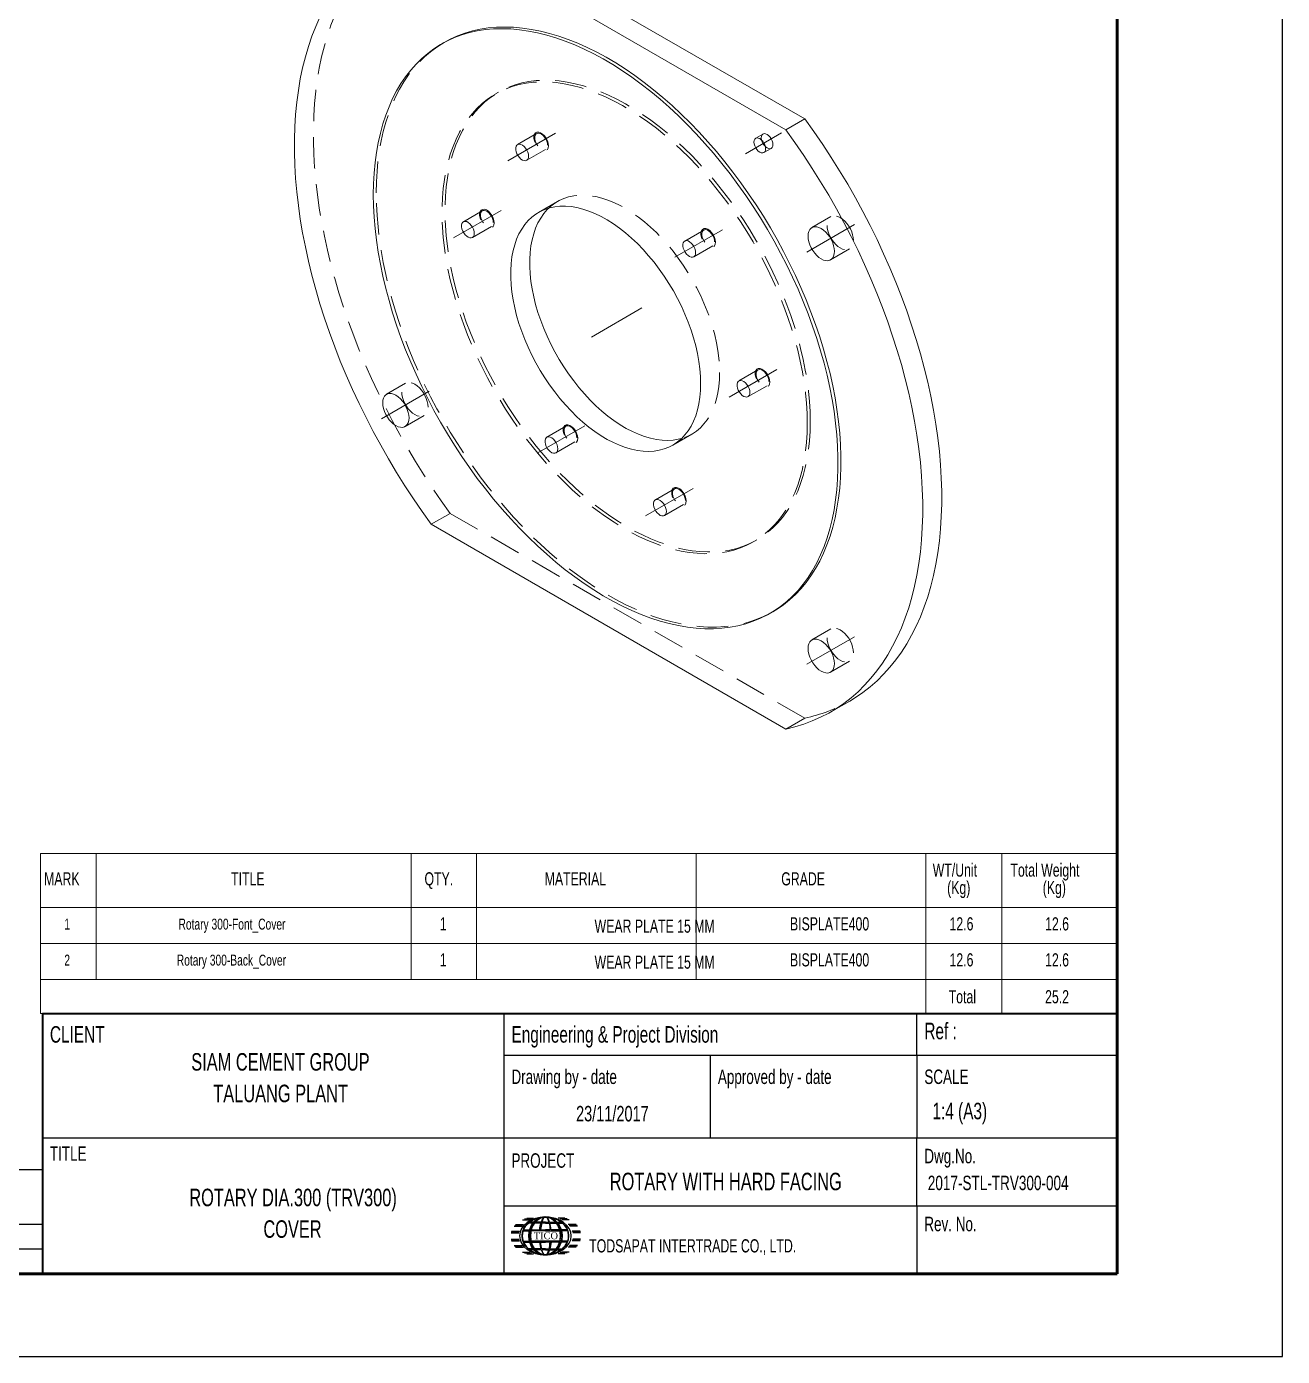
# Model space of a CAD drawing. Header units: millimetres. Extents: x -658 to 2778, y -783 to 455.
# Drawn here: x 415 to 1022, y -783 to -140 of the extents above; entities that cross this region are included whole.
import ezdxf

# ---------------------------------------------------------------- set-up
doc = ezdxf.new("R2010")
doc.units = ezdxf.units.MM
doc.header["$LTSCALE"] = 12
doc.header["$MEASUREMENT"] = 0
for name, pattern in [('SLD-Center', [19.05, 15.24, -1.27, 1.27, -1.27]), ('SLD-Dashed', [1.905, 1.27, -0.635]), ('SLD-Solid', [0])]:
    doc.linetypes.add(name, pattern=pattern)
doc.layers.get('0').update_dxf_attribs({"color": 6})
for name, color, linetype in [('Frame-title', 6, 'Continuous'), ('Layer1', 5, 'Continuous'), ('Layer2', 1, 'Continuous'), ('SLD-0', 8, 'SLD-Solid'), ('text', 4, 'Continuous'), ('text-title', 7, 'Continuous')]:
    doc.layers.add(name, color=color, linetype=linetype)
doc.styles.add('SLDTEXTSTYLE1', font='TXT', dxfattribs={"width": 0.695402})
doc.styles.add('SLDTEXTSTYLE2', font='TXT', dxfattribs={"width": 0.7})
doc.styles.get("Standard").update_dxf_attribs({"font": 'romans.shx'})

# ---------------------------------------------------------------- blocks, each defined once
blk = doc.blocks.new('A$C423238B9')
at = {"layer": 'Layer1'}
for p, q in [((12.8, 34.5), (19.6, 34.5)), ((13.4, 35.1), (20.1, 35.1)), ((14, 35.9), (20.8, 35.9)), ((20, 40.1), (26.3, 40.1)), ((21.7, 40.8), (27.8, 40.8)), ((23.8, 41.5), (29.5, 41.5)), ((56.4, 41.5), (50.7, 41.5)), ((58.5, 40.8), (52.4, 40.8)), ((60.2, 40.1), (53.9, 40.1)), ((66.2, 35.9), (59.4, 35.9)), ((66.9, 35.1), (60.1, 35.1)), ((67.4, 34.5), (60.6, 34.5)), ((10.2, 29), (17, 29)), ((10.2, 23.5), (17, 23.5)), ((10.3, 29.7), (17.2, 29.7)), ((10.6, 30.4), (17.4, 30.4)), ((69.6, 30.4), (62.8, 30.4)), ((69.9, 29.7), (63, 29.7)), ((70, 29), (63.2, 29)), ((70, 23.5), (63.2, 23.5)), ((10.3, 22.8), (17.2, 22.8)), ((10.6, 22), (17.4, 22)), ((12.8, 18), (19.6, 18)), ((13.4, 17.3), (20.1, 17.3)), ((14, 16.5), (20.8, 16.5)), ((20, 12.3), (26.3, 12.3)), ((21.7, 11.6), (27.8, 11.6)), ((58.5, 11.6), (52.4, 11.6)), ((60.2, 12.3), (53.9, 12.3)), ((66.2, 16.5), (59.4, 16.5)), ((66.9, 17.3), (60.1, 17.3)), ((67.4, 18), (60.6, 18)), ((69.6, 22), (62.8, 22)), ((69.9, 22.8), (63, 22.8)), ((23.8, 10.9), (29.5, 10.9)), ((56.4, 10.9), (50.7, 10.9))]:
    blk.add_line(p, q, dxfattribs=at)
at = {"layer": 'Layer2'}
for p, q in [((29.2, 37.3), (25.1, 37.3)), ((29.9, 38.1), (26, 38.1)), ((36, 37.3), (30.3, 37.3)), ((36.2, 38.1), (30.9, 38.1)), ((39.7, 37.3), (36.5, 37.3)), ((39.7, 38.1), (36.7, 38.1)), ((39.7, 38.1), (42.7, 38.1)), ((39.7, 37.3), (42.9, 37.3)), ((43.3, 38.1), (48.6, 38.1)), ((43.5, 37.3), (49.1, 37.3)), ((49.6, 38.1), (53.5, 38.1)), ((50.2, 37.3), (54.4, 37.3)), ((20.5, 30.7), (25.9, 30.7)), ((20.8, 31.5), (26.1, 31.5)), ((39.7, 30.7), (27.4, 30.7)), ((27.6, 31.5), (34.9, 31.5)), ((35.7, 31.5), (39.7, 31.5)), ((43.8, 31.5), (39.7, 31.5)), ((39.7, 30.7), (52.1, 30.7)), ((51.9, 31.5), (44.6, 31.5)), ((58.7, 31.5), (53.3, 31.5)), ((59, 30.7), (53.5, 30.7)), ((20.5, 21.7), (25.9, 21.7)), ((20.8, 20.9), (26.1, 20.9)), ((29.2, 15.1), (25.1, 15.1)), ((29.9, 14.3), (26, 14.3)), ((39.7, 21.7), (27.4, 21.7)), ((27.4, 21.7), (39.7, 21.7)), ((27.6, 20.9), (34.9, 20.9)), ((36, 15.1), (30.3, 15.1)), ((36.2, 14.3), (30.9, 14.3)), ((35.7, 20.9), (39.7, 20.9)), ((39.7, 15.1), (36.5, 15.1)), ((39.7, 14.3), (36.7, 14.3)), ((39.7, 21.7), (52.1, 21.7)), ((52.1, 21.7), (39.7, 21.7)), ((43.8, 20.9), (39.7, 20.9)), ((39.7, 15.1), (42.9, 15.1)), ((39.7, 14.3), (42.7, 14.3)), ((43.3, 14.3), (48.6, 14.3)), ((43.5, 15.1), (49.1, 15.1)), ((51.9, 20.9), (44.6, 20.9)), ((49.6, 14.3), (53.5, 14.3)), ((50.2, 15.1), (54.4, 15.1)), ((58.7, 20.9), (53.3, 20.9)), ((59, 21.7), (53.5, 21.7))]:
    blk.add_line(p, q, dxfattribs=at)
for major_axis, ratio, start_param, end_param in [((-20, 0), 0.81474, 9.753125299455156, 16.03631060663474), ((-20, 0), 0.81474, 10.239118, 16.522303), ((0, 16.3), 0.879437, 11.323922, 17.607107), ((0, 16.3), 0.879437, 10.7148782070303, 16.99806351420989), ((0, 16.3), 0.879437, 11.8099142296908, 18.09309953687039), ((0, 16.3), 0.879437, 7.103736, 7.525634), ((-0.1, 16.3), 0.262552, 0.817837, 1.240529), ((-0.1, 16.3), 0.262552, 0.065545, 0.753571), ((0, -16.3), 0.314277, 2.385136, 3.069213), ((0, -16.3), 0.314277, 1.899144, 2.321042), ((0, 16.3), 0.879437, 7.573286, 8.134678), ((-20, 0), 0.81474, 9.144082, 9.705474), ((20, 0), 0.81474, 10.239118, 10.995574), ((0, 16.3), 0.879437, 8.182329, 8.604227), ((0, 16.3), 0.879437, 2.385136, 3.141593), ((0, 16.3), 0.314277, 1.899144, 2.321042), ((0, 16.3), 0.314277, 2.385136, 3.069213), ((0.1, -16.3), 0.262552, 0.065545, 0.753571), ((0.1, -16.3), 0.262552, 0.817837, 1.240529), ((0, 16.3), 0.879437, 10.245329, 10.667227), ((-20, 0), 0.81474, 8.674533, 9.096431)]:
    blk.add_ellipse((39.7, 26.2), major_axis=major_axis, ratio=ratio, start_param=start_param, end_param=end_param, dxfattribs=at)
at = {"layer": 'Layer2', "extrusion": (0, 0, -1)}
blk.add_ellipse((39.7, 26.2), major_axis=(-22.2, 0), ratio=0.733333, dxfattribs=at)
for major_axis, ratio, start_param, end_param in [((20, 0), 0.81474, 9.753125, 10.175023), ((0, 16.3), 0.787941, 7.573286, 13.856471), ((0, 16.3), 0.787941, 7.573286, 13.856471), ((0, 16.3), 0.787941, 5.526729, 11.809914), ((0, 16.3), 0.787941, 7.103736389987955, 13.38692169716754), ((0, 16.3), 0.787941, 7.103736389987955, 13.38692169716754), ((20, 0), 0.81474, 10.239118, 10.995574), ((0, 16.3), 0.787941, 11.323922, 11.74582), ((0, -16.3), 0.314277, 1.899144, 2.321042), ((0, -16.3), 0.314277, 2.385136, 3.069213), ((0.1, 16.3), 0.262552, 0.065545, 0.753571), ((0.1, 16.3), 0.262552, 0.817837, 1.240529), ((20, 0), 0.81474, 9.144082, 9.705474), ((0, 16.3), 0.787941, 10.714878, 11.27627), ((0, 16.3), 0.787941, 10.714878, 11.27627), ((20, 0), 0.81474, 8.674533, 9.096431), ((0, 16.3), 0.787941, 10.245329, 10.667227), ((0, 16.3), 0.787941, 10.245329, 10.667227), ((0, 16.3), 0.787941, 8.668322, 10.181234), ((0, 16.3), 0.787941, 8.668322, 10.181234), ((-0.1, -16.3), 0.262552, 0.817837, 1.240529), ((-0.1, -16.3), 0.262552, 0.065545, 0.753571), ((-20, 0), 0.81474, 10.239118, 10.995574), ((0, 16.3), 0.314277, 2.385136, 3.069213), ((0, 16.3), 0.314277, 1.899144, 2.321042), ((0, 16.3), 0.787941, 8.182329, 8.604227), ((0, 16.3), 0.787941, 8.182329, 8.604227)]:
    blk.add_ellipse((39.7, 26.2), major_axis=major_axis, ratio=ratio, start_param=start_param, end_param=end_param, dxfattribs=at)
at = {"layer": 'text', "color": 5, "insert": (40.1, 26.3), "char_height": 5.933, "attachment_point": 5}
blk.add_mtext('{\\fTimes New Roman|b0|i0|c0|p18;TICO}', dxfattribs=at)
blk = doc.blocks.new('SW_NOTE_52')
at = {"color": 0, "linetype": 'Continuous', "lineweight": 0, "char_height": 2.1167, "attachment_point": 2, "style": 'SLDTEXTSTYLE2'}
for s, insert in [('SIAM CEMENT GROUP', (11.38, 2.73)), ('TALUANG PLANT', (11.4, -1.09))]:
    blk.add_mtext(s, dxfattribs=dict(at, insert=insert))

msp = doc.modelspace()

# ---------------------------------------------------------------- linework, layer by layer
at = {"color": 7, "linetype": 'SLD-Solid', "lineweight": 15}
for p, q in [((619.709, -85.232), (791.282, -184.28)), ((782.09, -189.586), (610.516, -90.539)), ((616.81, -147.297), (615.395, -148.113)), ((791.282, -184.28), (782.09, -189.586)), ((610.516, -380.411), (782.09, -479.458)), ((774.383, -423.517), (775.797, -422.701)), ((803.795, -471.199), (812.987, -465.893))]:
    msp.add_line(p, q, dxfattribs=at)
at = {"color": 7, "linetype": 'SLD-Dashed', "lineweight": 0}
for p, q in [((643.001, -171.436), (641.587, -172.252)), ((661.455, -191.409), (652.262, -196.715)), ((771.011, -191.621), (767.476, -193.662)), ((656.662, -204.337), (665.854, -199.03)), ((771.476, -200.591), (775.011, -198.55)), ((671.584, -224.215), (662.392, -229.522)), ((635.207, -228.754), (626.015, -234.061)), ((630.414, -241.682), (639.607, -236.375)), ((803.914, -231.587), (794.722, -236.894)), ((742.309, -238.085), (733.116, -243.391)), ((737.516, -251.013), (746.708, -245.706)), ((803.721, -252.483), (812.914, -247.176)), ((768.556, -305.735), (759.364, -311.041)), ((598.078, -312.208), (588.885, -317.515)), ((763.763, -318.663), (772.956, -313.356)), ((597.885, -333.104), (607.077, -327.797)), ((675.634, -332.95), (666.442, -338.257)), ((670.841, -345.878), (680.034, -340.572)), ((727.386, -342.108), (736.579, -336.802)), ((728.129, -363.255), (718.937, -368.562)), ((723.336, -376.183), (732.529, -370.876)), ((619.709, -375.104), (610.516, -380.411)), ((791.282, -474.152), (619.709, -375.104)), ((766.576, -388.765), (767.991, -387.948)), ((803.914, -431.035), (794.722, -436.342)), ((803.721, -451.931), (812.914, -446.624)), ((782.09, -479.458), (791.282, -474.152))]:
    msp.add_line(p, q, dxfattribs=at)
at = {"color": 7, "linetype": 'SLD-Center', "lineweight": 0}
for p, q in [((647.534, -204.526), (670.583, -191.22)), ((779.94, -191.086), (762.547, -201.126)), ((621.286, -241.871), (644.335, -228.565)), ((728.388, -251.202), (751.437, -237.896)), ((792.293, -248.688), (815.342, -235.382)), ((687.961, -289.815), (712.424, -275.692)), ((754.635, -318.852), (777.684, -305.546)), ((586.457, -329.309), (609.506, -316.003)), ((661.713, -346.067), (684.762, -332.761)), ((714.208, -376.372), (737.257, -363.066)), ((792.293, -448.136), (815.342, -434.83))]:
    msp.add_line(p, q, dxfattribs=at)
at = {"color": 0, "linetype": 'SLD-Solid', "lineweight": 0}
for p, q in [((421.469, -539.606), (421.469, -617.043)), ((942.355, -539.606), (421.469, -539.606)), ((448.278, -539.606), (448.278, -565.749)), ((600.825, -539.606), (600.825, -565.749)), ((632.421, -539.606), (632.421, -565.749)), ((738.748, -539.606), (738.748, -565.749)), ((849.857, -539.606), (849.857, -565.749)), ((886.538, -539.606), (886.538, -565.749)), ((942.355, -617.043), (942.355, -539.606)), ((421.469, -565.749), (942.355, -565.749)), ((448.278, -565.749), (448.278, -600.576)), ((600.825, -565.749), (600.825, -600.576)), ((632.421, -565.749), (632.421, -600.576)), ((738.748, -565.749), (738.748, -600.576)), ((849.857, -565.749), (849.857, -617.043)), ((886.538, -565.749), (886.538, -617.043)), ((421.469, -583.163), (942.355, -583.163)), ((421.469, -600.576), (942.355, -600.576)), ((421.469, -617.043), (942.355, -617.043))]:
    msp.add_line(p, q, dxfattribs=at)
at = {"color": 7, "linetype": 'SLD-Solid', "lineweight": 15, "flags": 128}
for points in [[(610.516, -90.539), (606.138, -91.6), (601.872, -92.902), (597.724, -94.443), (593.699, -96.223), (589.802, -98.237), (586.037, -100.485), (582.411, -102.963), (578.926, -105.667), (575.587, -108.596), (572.4, -111.744), (569.366, -115.109), (566.491, -118.685), (563.778, -122.469), (561.23, -126.455), (558.851, -130.64), (556.643, -135.016), (554.609, -139.58), (552.752, -144.325), (551.074, -149.246), (549.577, -154.336), (548.264, -159.589), (547.134, -164.998), (546.191, -170.557), (545.435, -176.259), (544.867, -182.096), (544.489, -188.062), (544.299, -194.149), (544.299, -200.349), (544.489, -206.654), (544.867, -213.057), (545.435, -219.55), (546.191, -226.125), (547.134, -232.773), (548.264, -239.486), (549.577, -246.256), (551.074, -253.074), (552.752, -259.932), (554.609, -266.821), (556.643, -273.733), (558.851, -280.659), (561.23, -287.59), (563.778, -294.518), (566.491, -301.435), (569.366, -308.33), (572.4, -315.197), (575.587, -322.026), (578.926, -328.809), (582.411, -335.537), (586.037, -342.202), (589.802, -348.796), (593.699, -355.311), (597.724, -361.737), (601.872, -368.068), (606.138, -374.295), (610.516, -380.411)], [(582.459, -220.911), (582.554, -215.635), (582.838, -210.478), (583.311, -205.448), (583.973, -200.554), (584.821, -195.803), (585.855, -191.204), (587.073, -186.764), (588.472, -182.492), (590.051, -178.394), (591.807, -174.477), (593.737, -170.747), (595.837, -167.212), (598.104, -163.877), (600.535, -160.747), (603.124, -157.828), (605.868, -155.125), (608.763, -152.642), (611.802, -150.384), (614.982, -148.355), (618.296, -146.557), (621.74, -144.994), (625.307, -143.668), (628.991, -142.582), (632.787, -141.738), (636.687, -141.136), (640.685, -140.779), (644.775, -140.666), (648.949, -140.798), (653.2, -141.174), (657.522, -141.794), (661.907, -142.657), (666.348, -143.762), (670.837, -145.106), (675.366, -146.687), (679.928, -148.503), (684.515, -150.55), (689.12, -152.826), (693.735, -155.326), (698.351, -158.046), (702.962, -160.981), (707.559, -164.127), (712.135, -167.477), (716.682, -171.028), (721.191, -174.772), (725.657, -178.703), (730.071, -182.815), (734.425, -187.101), (738.713, -191.553), (742.926, -196.164), (747.059, -200.926), (751.104, -205.831), (755.054, -210.872), (758.903, -216.038), (762.643, -221.322), (766.27, -226.715), (769.776, -232.208), (773.155, -237.791), (776.403, -243.455), (779.513, -249.19), (782.481, -254.987), (785.301, -260.837), (787.968, -266.728), (790.479, -272.651), (792.828, -278.597), (795.012, -284.555), (797.028, -290.515), (798.871, -296.467), (800.539, -302.401), (802.028, -308.307), (803.337, -314.175), (804.463, -319.996), (805.405, -325.758), (806.16, -331.454), (806.727, -337.072), (807.106, -342.604), (807.295, -348.04), (807.295, -353.372), (807.106, -358.589), (806.727, -363.684), (806.16, -368.647), (805.405, -373.471), (804.463, -378.147), (803.337, -382.667), (802.028, -387.024), (800.539, -391.21), (798.871, -395.218), (797.028, -399.042), (795.012, -402.676), (792.828, -406.112), (790.479, -409.345), (787.968, -412.37), (785.301, -415.181), (782.481, -417.774), (779.513, -420.145), (776.403, -422.29), (773.155, -424.204), (769.776, -425.885), (766.27, -427.329), (762.643, -428.535), (758.903, -429.501), (755.054, -430.224), (751.104, -430.703), (747.059, -430.939), (742.926, -430.929), (738.713, -430.675), (734.425, -430.177), (730.071, -429.435), (725.657, -428.451), (721.191, -427.226), (716.682, -425.763), (712.135, -424.064), (707.559, -422.132), (702.962, -419.97), (698.351, -417.582), (693.735, -414.972), (689.12, -412.144), (684.515, -409.103), (679.928, -405.854), (675.366, -402.402), (670.837, -398.754), (666.348, -394.916), (661.907, -390.893), (657.522, -386.694), (653.2, -382.324), (648.949, -377.791), (644.775, -373.104), (640.685, -368.269), (636.687, -363.295), (632.787, -358.191), (628.991, -352.964), (625.307, -347.625), (621.74, -342.181), (618.296, -336.642), (614.982, -331.017), (611.802, -325.316), (608.763, -319.549), (605.868, -313.724), (603.124, -307.853), (600.535, -301.944), (598.104, -296.008), (595.837, -290.055), (593.737, -284.095), (591.807, -278.138), (590.051, -272.194), (588.472, -266.272), (587.073, -260.384), (585.855, -254.538), (584.821, -248.746), (583.973, -243.015), (583.311, -237.357), (582.838, -231.781), (582.554, -226.296), (582.459, -220.911)], [(616.81, -147.297), (619.711, -145.74), (623.154, -144.177), (626.721, -142.852), (630.405, -141.766), (634.201, -140.921), (638.101, -140.32), (642.099, -139.962), (646.189, -139.849), (650.363, -139.981), (654.615, -140.357), (658.937, -140.978), (663.322, -141.841), (667.762, -142.945), (672.251, -144.289), (676.78, -145.871), (681.342, -147.687), (685.93, -149.734), (690.534, -152.01), (695.149, -154.509), (699.766, -157.229), (704.376, -160.164), (708.973, -163.31), (713.549, -166.661), (718.096, -170.212), (722.606, -173.956), (727.071, -177.887), (731.485, -181.999), (735.839, -186.284), (740.127, -190.736), (744.341, -195.347), (748.473, -200.11), (752.518, -205.015), (756.468, -210.055), (760.317, -215.222), (764.057, -220.506), (767.684, -225.899), (771.19, -231.391), (774.57, -236.974), (777.817, -242.638), (780.928, -248.374), (783.895, -254.171), (786.715, -260.02), (789.383, -265.911), (791.893, -271.835), (794.242, -277.781), (796.427, -283.738), (798.442, -289.698), (800.285, -295.65), (801.953, -301.585), (803.443, -307.491), (804.751, -313.359), (805.878, -319.179), (806.819, -324.942), (807.574, -330.637), (808.141, -336.256), (808.52, -341.788), (808.71, -347.224), (808.71, -352.555), (808.52, -357.773), (808.141, -362.867), (807.574, -367.831), (806.819, -372.654), (805.878, -377.33), (804.751, -381.85), (803.443, -386.207), (801.953, -390.393), (800.285, -394.402), (798.442, -398.226), (796.427, -401.859), (794.242, -405.295), (791.893, -408.528), (789.383, -411.553), (786.715, -414.365), (783.895, -416.958), (780.928, -419.329), (777.817, -421.473), (775.797, -422.701)], [(812.987, -465.893), (815.761, -464.206), (819.388, -461.728), (822.873, -459.024), (826.212, -456.095), (829.399, -452.947), (832.433, -449.582), (835.308, -446.006), (838.021, -442.222), (840.569, -438.235), (842.948, -434.051), (845.156, -429.674), (847.19, -425.111), (849.047, -420.365), (850.725, -415.445), (852.221, -410.355), (853.535, -405.102), (854.664, -399.693), (855.608, -394.134), (856.364, -388.432), (856.931, -382.595), (857.31, -376.629), (857.5, -370.542), (857.5, -364.342), (857.31, -358.037), (856.931, -351.634), (856.364, -345.141), (855.608, -338.566), (854.664, -331.918), (853.535, -325.205), (852.221, -318.435), (850.725, -311.617), (849.047, -304.759), (847.19, -297.87), (845.156, -290.958), (842.948, -284.032), (840.569, -277.101), (838.021, -270.172), (835.308, -263.256), (832.433, -256.36), (829.399, -249.494), (826.212, -242.665), (822.873, -235.882), (819.388, -229.154), (815.761, -222.488), (811.997, -215.895), (808.1, -209.38), (804.075, -202.954), (799.927, -196.623), (795.661, -190.396), (791.282, -184.28)], [(782.09, -479.458), (786.468, -478.398), (790.734, -477.096), (794.882, -475.554), (798.908, -473.775), (802.805, -471.76), (806.569, -469.513), (810.196, -467.035), (813.681, -464.33), (817.019, -461.402), (820.207, -458.253), (823.24, -454.889), (826.115, -451.312), (828.828, -447.529), (831.376, -443.542), (833.756, -439.358), (835.963, -434.981), (837.997, -430.417), (839.854, -425.672), (841.532, -420.751), (843.029, -415.661), (844.343, -410.409), (845.472, -404.999), (846.415, -399.44), (847.171, -393.739), (847.739, -387.901), (848.118, -381.935), (848.308, -375.849), (848.308, -369.649), (848.118, -363.344), (847.739, -356.94), (847.171, -350.447), (846.415, -343.873), (845.472, -337.225), (844.343, -330.512), (843.029, -323.742), (841.532, -316.924), (839.854, -310.066), (837.997, -303.177), (835.963, -296.265), (833.756, -289.339), (831.376, -282.407), (828.828, -275.479), (826.115, -268.563), (823.24, -261.667), (820.207, -254.8), (817.019, -247.971), (813.681, -241.189), (810.196, -234.46), (806.569, -227.795), (802.805, -221.201), (798.908, -214.687), (794.882, -208.26), (790.734, -201.93), (786.468, -195.702), (782.09, -189.586)], [(657.573, -202.322), (657.476, -201.372), (657.188, -200.369), (656.73, -199.376), (656.129, -198.455), (655.423, -197.664), (654.657, -197.053), (653.879, -196.66), (653.137, -196.51), (652.479, -196.613), (651.945, -196.961), (651.569, -197.533), (651.375, -198.294), (651.375, -199.194), (651.569, -200.179), (651.945, -201.185), (652.479, -202.149), (653.137, -203.012), (653.879, -203.718), (654.657, -204.224), (655.423, -204.498), (656.129, -204.522), (656.73, -204.295), (657.188, -203.831), (657.476, -203.159), (657.573, -202.322)], [(766.647, -195.494), (766.744, -194.704), (767.026, -194.08), (767.476, -193.663), (768.061, -193.482), (768.744, -193.549), (769.476, -193.86), (770.208, -194.394), (770.89, -195.114), (771.476, -195.972), (771.925, -196.908), (772.208, -197.858), (772.304, -198.759), (772.208, -199.549), (771.925, -200.174), (771.476, -200.591), (770.89, -200.772), (770.208, -200.704), (769.476, -200.393), (768.744, -199.859), (768.061, -199.139), (767.476, -198.282), (767.026, -197.346), (766.744, -196.395), (766.647, -195.494)], [(740.851, -312.348), (740.755, -308.857), (740.466, -305.269), (739.986, -301.6), (739.317, -297.864), (738.461, -294.078), (737.423, -290.257), (736.207, -286.418), (734.817, -282.576), (733.259, -278.747), (731.541, -274.949), (729.669, -271.196), (727.651, -267.504), (725.496, -263.889), (723.212, -260.365), (720.81, -256.949), (718.298, -253.654), (715.689, -250.493), (712.992, -247.481), (710.22, -244.63), (707.383, -241.951), (704.494, -239.456), (701.564, -237.156), (698.606, -235.06), (695.633, -233.177), (692.657, -231.514), (689.69, -230.079), (686.745, -228.878), (683.834, -227.916), (680.969, -227.197), (678.163, -226.723), (675.427, -226.498), (672.773, -226.521), (670.211, -226.793), (667.753, -227.312), (665.409, -228.077), (663.188, -229.084), (661.1, -230.329), (659.154, -231.807), (657.358, -233.511), (655.719, -235.435), (654.245, -237.57), (652.941, -239.907), (651.813, -242.437), (650.866, -245.149), (650.103, -248.031), (649.528, -251.072), (649.144, -254.258), (648.951, -257.577), (648.951, -261.015), (649.144, -264.556), (649.528, -268.186), (650.103, -271.891), (650.866, -275.654), (651.813, -279.459), (652.941, -283.291), (654.245, -287.134), (655.719, -290.971), (657.358, -294.787), (659.154, -298.565), (661.1, -302.289), (663.188, -305.945), (665.409, -309.516), (667.753, -312.987), (670.211, -316.345), (672.773, -319.574), (675.427, -322.662), (678.163, -325.596), (680.969, -328.362), (683.834, -330.95), (686.745, -333.349), (689.69, -335.548), (692.657, -337.539), (695.633, -339.313), (698.606, -340.862), (701.564, -342.181), (704.494, -343.263), (707.383, -344.104), (710.22, -344.701), (712.992, -345.051), (715.689, -345.152), (718.298, -345.004), (720.81, -344.608), (723.212, -343.966), (725.496, -343.08), (727.651, -341.953), (729.669, -340.591), (731.541, -338.999), (733.259, -337.184), (734.817, -335.154), (736.207, -332.917), (737.423, -330.482), (738.461, -327.86), (739.317, -325.061), (739.986, -322.098), (740.466, -318.983), (740.755, -315.728), (740.851, -312.348)], [(731.656, -338.889), (730.002, -339.302), (727.491, -339.698), (724.881, -339.845), (722.185, -339.744), (719.412, -339.394), (716.575, -338.798), (713.686, -337.957), (710.756, -336.874), (707.799, -335.556), (704.826, -334.006), (701.849, -332.233), (698.882, -330.242), (695.937, -328.042), (693.026, -325.644), (690.162, -323.056), (687.356, -320.289), (684.62, -317.356), (681.965, -314.268), (679.404, -311.038), (676.945, -307.681), (674.601, -304.209), (672.38, -300.638), (670.293, -296.983), (668.347, -293.258), (666.551, -289.48), (664.912, -285.665), (663.437, -281.828), (662.134, -277.985), (661.006, -274.153), (660.058, -270.347), (659.296, -266.584), (658.721, -262.88), (658.336, -259.249), (658.144, -255.708), (658.144, -252.271), (658.336, -248.952), (658.721, -245.765), (659.296, -242.724), (660.058, -239.842), (661.006, -237.13), (662.134, -234.6), (663.437, -232.263), (664.912, -230.128), (666.551, -228.205), (667.314, -227.434)], [(631.326, -239.667), (631.228, -238.717), (630.941, -237.714), (630.483, -236.721), (629.882, -235.8), (629.176, -235.009), (628.41, -234.398), (627.632, -234.006), (626.89, -233.856), (626.231, -233.958), (625.698, -234.306), (625.322, -234.879), (625.128, -235.639), (625.128, -236.54), (625.322, -237.524), (625.698, -238.53), (626.231, -239.495), (626.89, -240.357), (627.632, -241.064), (628.41, -241.57), (629.176, -241.843), (629.882, -241.867), (630.483, -241.64), (630.941, -241.176), (631.228, -240.504), (631.326, -239.667)], [(792.858, -241.015), (792.954, -239.794), (793.241, -238.723), (793.71, -237.832), (794.346, -237.15), (795.131, -236.697), (796.04, -236.487), (797.045, -236.526), (798.116, -236.813), (799.222, -237.34), (800.327, -238.089), (801.398, -239.039), (802.404, -240.161), (803.312, -241.42), (804.097, -242.779), (804.733, -244.196), (805.202, -245.627), (805.489, -247.03), (805.586, -248.362), (805.489, -249.583), (805.202, -250.654), (804.733, -251.544), (804.097, -252.226), (803.312, -252.679), (802.404, -252.89), (801.398, -252.851), (800.327, -252.564), (799.222, -252.037), (798.116, -251.288), (797.045, -250.338), (796.04, -249.216), (795.131, -247.956), (794.346, -246.598), (793.71, -245.181), (793.241, -243.75), (792.954, -242.346), (792.858, -241.015)], [(738.427, -248.998), (738.33, -248.048), (738.042, -247.045), (737.584, -246.052), (736.983, -245.131), (736.277, -244.34), (735.511, -243.729), (734.733, -243.336), (733.991, -243.186), (733.333, -243.289), (732.799, -243.637), (732.423, -244.209), (732.229, -244.97), (732.229, -245.87), (732.423, -246.855), (732.799, -247.861), (733.333, -248.825), (733.991, -249.688), (734.733, -250.395), (735.511, -250.9), (736.277, -251.174), (736.983, -251.198), (737.584, -250.971), (738.042, -250.507), (738.33, -249.835), (738.427, -248.998)], [(764.675, -316.648), (764.577, -315.698), (764.29, -314.695), (763.831, -313.702), (763.231, -312.781), (762.525, -311.99), (761.759, -311.379), (760.98, -310.986), (760.239, -310.836), (759.58, -310.939), (759.046, -311.287), (758.671, -311.859), (758.477, -312.62), (758.477, -313.52), (758.671, -314.505), (759.046, -315.511), (759.58, -316.475), (760.239, -317.338), (760.98, -318.045), (761.759, -318.55), (762.525, -318.824), (763.231, -318.848), (763.831, -318.621), (764.29, -318.157), (764.577, -317.485), (764.675, -316.648)], [(587.021, -321.635), (587.118, -320.415), (587.405, -319.343), (587.874, -318.453), (588.51, -317.771), (589.294, -317.318), (590.203, -317.108), (591.208, -317.147), (592.28, -317.434), (593.385, -317.96), (594.49, -318.71), (595.562, -319.66), (596.567, -320.782), (597.476, -322.041), (598.26, -323.4), (598.896, -324.816), (599.365, -326.248), (599.652, -327.651), (599.749, -328.983), (599.652, -330.203), (599.365, -331.275), (598.896, -332.165), (598.26, -332.847), (597.476, -333.3), (596.567, -333.51), (595.562, -333.471), (594.49, -333.184), (593.385, -332.658), (592.28, -331.908), (591.208, -330.958), (590.203, -329.837), (589.294, -328.577), (588.51, -327.219), (587.874, -325.802), (587.405, -324.37), (587.118, -322.967), (587.021, -321.635)], [(671.753, -343.864), (671.655, -342.914), (671.368, -341.911), (670.91, -340.918), (670.309, -339.997), (669.603, -339.206), (668.837, -338.595), (668.059, -338.202), (667.317, -338.052), (666.658, -338.155), (666.125, -338.503), (665.749, -339.075), (665.555, -339.835), (665.555, -340.736), (665.749, -341.72), (666.125, -342.726), (666.658, -343.691), (667.317, -344.554), (668.059, -345.26), (668.837, -345.766), (669.603, -346.04), (670.309, -346.064), (670.91, -345.836), (671.368, -345.372), (671.655, -344.701), (671.753, -343.864)], [(724.248, -374.168), (724.15, -373.219), (723.863, -372.215), (723.404, -371.222), (722.804, -370.301), (722.098, -369.51), (721.332, -368.899), (720.553, -368.507), (719.812, -368.357), (719.153, -368.459), (718.619, -368.807), (718.244, -369.38), (718.05, -370.14), (718.05, -371.041), (718.244, -372.025), (718.619, -373.031), (719.153, -373.996), (719.812, -374.858), (720.553, -375.565), (721.332, -376.071), (722.098, -376.344), (722.804, -376.368), (723.404, -376.141), (723.863, -375.677), (724.15, -375.005), (724.248, -374.168)], [(792.858, -440.462), (792.954, -439.242), (793.241, -438.17), (793.71, -437.28), (794.346, -436.598), (795.131, -436.145), (796.04, -435.935), (797.045, -435.974), (798.116, -436.261), (799.222, -436.787), (800.327, -437.537), (801.398, -438.487), (802.404, -439.609), (803.312, -440.868), (804.097, -442.227), (804.733, -443.643), (805.202, -445.075), (805.489, -446.478), (805.586, -447.81), (805.489, -449.03), (805.202, -450.102), (804.733, -450.992), (804.097, -451.674), (803.312, -452.127), (802.404, -452.337), (801.398, -452.298), (800.327, -452.011), (799.222, -451.485), (798.116, -450.735), (797.045, -449.785), (796.04, -448.663), (795.131, -447.404), (794.346, -446.046), (793.71, -444.629), (793.241, -443.197), (792.954, -441.794), (792.858, -440.462)]]:
    msp.add_lwpolyline(points, dxfattribs=at)
at = {"color": 7, "linetype": 'SLD-Dashed', "lineweight": 0, "flags": 128}
for points in [[(598.004, -93.492), (595.23, -95.178), (591.603, -97.656), (588.118, -100.361), (584.78, -103.289), (581.592, -106.438), (578.559, -109.802), (575.684, -113.378), (572.971, -117.162), (570.423, -121.149), (568.043, -125.333), (565.835, -129.71), (563.802, -134.274), (561.945, -139.019), (560.267, -143.939), (558.77, -149.029), (557.456, -154.282), (556.327, -159.692), (555.384, -165.251), (554.628, -170.952), (554.06, -176.79), (553.681, -182.755), (553.491, -188.842), (553.491, -195.042), (553.681, -201.347), (554.06, -207.751), (554.628, -214.243), (555.384, -220.818), (556.327, -227.466), (557.456, -234.179), (558.77, -240.949), (560.267, -247.767), (561.945, -254.625), (563.802, -261.514), (565.835, -268.426), (568.043, -275.352), (570.423, -282.284), (572.971, -289.212), (575.684, -296.128), (578.559, -303.024), (581.592, -309.891), (584.78, -316.72), (588.118, -323.502), (591.603, -330.231), (595.23, -336.896), (598.994, -343.49), (602.891, -350.004), (606.917, -356.43), (611.065, -362.761), (615.331, -368.989), (619.709, -375.104)], [(583.873, -220.094), (583.968, -214.819), (584.252, -209.662), (584.725, -204.632), (585.387, -199.737), (586.235, -194.986), (587.269, -190.387), (588.487, -185.948), (589.886, -181.675), (591.465, -177.577), (593.221, -173.66), (595.151, -169.931), (597.251, -166.395), (599.518, -163.06), (601.949, -159.93), (604.538, -157.012), (607.283, -154.309), (610.177, -151.826), (613.216, -149.568), (616.396, -147.538), (616.81, -147.297)], [(792.47, -331.534), (792.374, -326.73), (792.087, -321.826), (791.61, -316.832), (790.942, -311.76), (790.087, -306.62), (789.046, -301.424), (787.82, -296.182), (786.413, -290.906), (784.828, -285.608), (783.068, -280.299), (781.137, -274.99), (779.039, -269.693), (776.779, -264.42), (774.361, -259.181), (771.791, -253.989), (769.074, -248.854), (766.217, -243.787), (763.225, -238.8), (760.105, -233.904), (756.863, -229.108), (753.508, -224.424), (750.045, -219.861), (746.482, -215.429), (742.828, -211.139), (739.09, -206.999), (735.276, -203.017), (731.395, -199.204), (727.454, -195.567), (723.463, -192.114), (719.43, -188.852), (715.363, -185.789), (711.273, -182.931), (707.166, -180.284), (703.053, -177.854), (698.942, -175.647), (694.842, -173.666), (690.763, -171.918), (686.712, -170.404), (682.698, -169.129), (678.731, -168.095), (674.819, -167.304), (670.971, -166.759), (667.194, -166.46), (663.496, -166.408), (659.887, -166.603), (656.374, -167.044), (652.964, -167.732), (649.664, -168.664), (646.483, -169.838), (643.426, -171.251), (640.5, -172.902), (637.712, -174.785), (635.068, -176.897), (632.574, -179.234), (630.234, -181.79), (628.054, -184.56), (626.039, -187.538), (624.193, -190.717), (622.52, -194.09), (621.024, -197.651), (619.707, -201.391), (618.573, -205.303), (617.625, -209.377), (616.863, -213.605), (616.291, -217.979), (615.908, -222.487), (615.717, -227.122), (615.717, -231.872), (615.908, -236.727), (616.291, -241.677), (616.863, -246.712), (617.625, -251.819), (618.573, -256.989), (619.707, -262.209), (621.024, -267.469), (622.52, -272.758), (624.193, -278.063), (626.039, -283.374), (628.054, -288.678), (630.234, -293.964), (632.574, -299.222), (635.068, -304.439), (637.712, -309.604), (640.5, -314.706), (643.426, -319.734), (646.483, -324.677), (649.664, -329.524), (652.964, -334.266), (656.374, -338.891), (659.887, -343.389), (663.496, -347.751), (667.194, -351.968), (670.971, -356.029), (674.819, -359.928), (678.731, -363.654), (682.698, -367.2), (686.712, -370.559), (690.763, -373.722), (694.842, -376.683), (698.942, -379.437), (703.053, -381.976), (707.166, -384.295), (711.273, -386.389), (715.363, -388.254), (719.43, -389.886), (723.463, -391.281), (727.454, -392.436), (731.395, -393.348), (735.276, -394.016), (739.09, -394.439), (742.828, -394.614), (746.482, -394.543), (750.045, -394.224), (753.508, -393.66), (756.863, -392.85), (760.105, -391.796), (763.225, -390.502), (766.217, -388.97), (769.074, -387.203), (771.791, -385.204), (774.361, -382.979), (776.779, -380.532), (779.039, -377.868), (781.137, -374.994), (783.068, -371.914), (784.828, -368.637), (786.413, -365.169), (787.82, -361.518), (789.046, -357.691), (790.087, -353.697), (790.942, -349.545), (791.61, -345.243), (792.087, -340.8), (792.374, -336.228), (792.47, -331.534)], [(793.884, -330.718), (793.788, -325.914), (793.501, -321.01), (793.024, -316.016), (792.357, -310.944), (791.501, -305.804), (790.46, -300.607), (789.234, -295.366), (787.828, -290.09), (786.242, -284.792), (784.482, -279.482), (782.551, -274.173), (780.453, -268.877), (778.193, -263.603), (775.775, -258.365), (773.205, -253.172), (770.488, -248.037), (767.631, -242.971), (764.639, -237.984), (761.519, -233.087), (758.278, -228.292), (754.922, -223.607), (751.459, -219.045), (747.897, -214.613), (744.243, -210.322), (740.504, -206.182), (736.691, -202.201), (732.809, -198.388), (728.869, -194.751), (724.877, -191.297), (720.844, -188.036), (716.778, -184.972), (712.687, -182.114), (708.58, -179.467), (704.467, -177.038), (700.356, -174.83), (696.257, -172.85), (692.177, -171.101), (688.126, -169.587), (684.113, -168.312), (680.146, -167.278), (676.233, -166.488), (672.385, -165.942), (668.608, -165.643), (664.911, -165.591), (661.301, -165.786), (657.788, -166.228), (654.378, -166.916), (651.078, -167.847), (647.897, -169.021), (644.84, -170.435), (641.914, -172.085), (639.127, -173.969), (636.483, -176.081), (633.988, -178.418), (631.648, -180.974), (629.468, -183.744), (627.453, -186.721), (625.607, -189.9), (623.934, -193.274), (622.438, -196.835), (621.121, -200.575), (619.987, -204.486), (619.039, -208.561), (618.277, -212.789), (617.705, -217.162), (617.323, -221.671), (617.131, -226.305), (617.131, -231.055), (617.323, -235.911), (617.705, -240.861), (618.277, -245.895), (619.039, -251.003), (619.987, -256.172), (621.121, -261.393), (622.438, -266.653), (623.934, -271.941), (625.607, -277.247), (627.453, -282.557), (629.468, -287.861), (631.648, -293.148), (633.988, -298.405), (636.483, -303.622), (639.127, -308.787), (641.914, -313.89), (644.84, -318.918), (647.897, -323.861), (651.078, -328.708), (654.378, -333.449), (657.788, -338.074), (661.301, -342.573), (664.911, -346.935), (668.608, -351.151), (672.385, -355.213), (676.233, -359.111), (680.146, -362.838), (684.113, -366.384), (688.126, -369.742), (692.177, -372.905), (696.257, -375.867), (700.356, -378.62), (704.467, -381.159), (708.58, -383.478), (712.687, -385.573), (716.778, -387.438), (720.844, -389.07), (724.877, -390.464), (728.869, -391.619), (732.809, -392.532), (736.691, -393.2), (740.504, -393.622), (744.243, -393.798), (747.897, -393.726), (751.459, -393.408), (754.922, -392.843), (758.278, -392.033), (761.519, -390.98), (764.639, -389.686), (767.631, -388.153), (770.488, -386.386), (773.205, -384.388), (775.775, -382.163), (778.193, -379.715), (780.453, -377.052), (782.551, -374.177), (784.482, -371.098), (786.242, -367.821), (787.828, -364.353), (789.234, -360.701), (790.46, -356.875), (791.501, -352.881), (792.357, -348.728), (793.024, -344.426), (793.501, -339.984), (793.788, -335.411), (793.884, -330.718)], [(667.19, -197.26), (667.059, -196.083), (666.675, -194.842), (666.068, -193.629), (665.281, -192.533), (664.374, -191.637), (663.413, -191.007), (662.47, -190.689), (661.616, -190.707), (660.912, -191.059), (660.412, -191.721), (660.152, -192.641), (660.152, -193.753), (660.412, -194.974), (660.912, -196.213), (661.616, -197.378), (662.47, -198.383), (663.413, -199.153), (664.374, -199.632), (665.281, -199.783), (666.068, -199.596), (666.675, -199.084), (667.059, -198.286), (667.19, -197.26)], [(666.766, -197.015), (666.668, -196.065), (666.381, -195.062), (665.922, -194.069), (665.322, -193.148), (664.616, -192.357), (663.85, -191.746), (663.071, -191.354), (662.33, -191.204), (661.671, -191.306), (661.137, -191.654), (660.762, -192.227), (660.568, -192.987), (660.568, -193.888), (660.762, -194.872), (661.137, -195.878), (661.671, -196.843), (662.33, -197.705), (663.071, -198.412), (663.85, -198.918), (664.616, -199.191), (665.322, -199.215), (665.922, -198.988), (666.381, -198.524), (666.668, -197.852), (666.766, -197.015)], [(770.183, -193.453), (770.279, -192.663), (770.562, -192.038), (771.011, -191.622), (771.597, -191.441), (772.279, -191.508), (773.011, -191.819), (773.743, -192.353), (774.425, -193.073), (775.011, -193.931), (775.461, -194.867), (775.743, -195.817), (775.84, -196.718), (775.743, -197.508), (775.461, -198.133), (775.011, -198.55), (774.425, -198.731), (773.743, -198.663), (773.011, -198.352), (772.279, -197.818), (772.179, -197.727)], [(770.308, -194.485), (770.279, -194.354), (770.183, -193.453)], [(775.797, -422.701), (774.57, -423.387), (771.19, -425.068), (767.684, -426.513), (764.057, -427.719), (760.317, -428.684), (756.468, -429.407), (752.518, -429.887), (748.473, -430.122), (744.341, -430.113), (740.127, -429.859), (735.839, -429.36), (731.485, -428.619), (727.071, -427.635), (722.606, -426.41), (718.096, -424.947), (713.549, -423.248), (708.973, -421.316), (704.376, -419.154), (699.766, -416.766), (695.149, -414.156), (690.534, -411.327), (685.93, -408.286), (681.342, -405.037), (676.78, -401.586), (672.251, -397.938), (667.762, -394.099), (663.322, -390.077), (658.937, -385.877), (654.615, -381.507), (650.363, -376.975), (646.189, -372.287), (642.099, -367.453), (638.101, -362.479), (634.201, -357.374), (630.405, -352.148), (626.721, -346.808), (623.154, -341.364), (619.711, -335.825), (616.396, -330.201), (613.216, -324.5), (610.177, -318.732), (607.283, -312.908), (604.538, -307.036), (601.949, -301.128), (599.518, -295.192), (597.251, -289.239), (595.151, -283.279), (593.221, -277.321), (591.465, -271.377), (589.886, -265.456), (588.487, -259.567), (587.269, -253.722), (586.235, -247.929), (585.387, -242.199), (584.725, -236.541), (584.252, -230.964), (583.968, -225.479), (583.873, -220.094)], [(667.314, -227.434), (668.347, -226.5), (670.293, -225.023), (672.38, -223.778), (674.601, -222.771), (676.945, -222.006), (679.404, -221.486), (681.965, -221.214), (684.62, -221.191), (687.356, -221.417), (690.162, -221.89), (693.026, -222.61), (695.937, -223.572), (698.882, -224.773), (701.849, -226.207), (704.826, -227.87), (707.799, -229.753), (710.756, -231.849), (713.686, -234.15), (716.575, -236.644), (719.412, -239.323), (722.185, -242.175), (724.881, -245.187), (727.491, -248.347), (730.002, -251.642), (732.404, -255.059), (734.688, -258.582), (736.844, -262.197), (738.861, -265.889), (740.733, -269.642), (742.452, -273.441), (744.009, -277.269), (745.399, -281.111), (746.616, -284.951), (747.654, -288.772), (748.509, -292.558), (749.178, -296.293), (749.658, -299.963), (749.947, -303.551), (750.043, -307.042)], [(640.942, -234.606), (640.811, -233.428), (640.428, -232.187), (639.82, -230.974), (639.034, -229.879), (638.126, -228.983), (637.166, -228.352), (636.223, -228.034), (635.368, -228.052), (634.664, -228.405), (634.164, -229.066), (633.904, -229.987), (633.904, -231.099), (634.164, -232.319), (634.664, -233.558), (635.368, -234.723), (636.223, -235.728), (637.166, -236.499), (638.126, -236.977), (639.034, -237.129), (639.82, -236.942), (640.428, -236.43), (640.811, -235.631), (640.943, -234.606)], [(640.518, -234.361), (640.421, -233.411), (640.133, -232.408), (639.675, -231.415), (639.074, -230.494), (638.368, -229.703), (637.602, -229.092), (636.824, -228.699), (636.082, -228.549), (635.424, -228.651), (634.89, -229), (634.514, -229.572), (634.32, -230.332), (634.32, -231.233), (634.514, -232.217), (634.89, -233.223), (635.424, -234.188), (636.082, -235.051), (636.824, -235.757), (637.602, -236.263), (638.368, -236.537), (639.074, -236.561), (639.675, -236.333), (640.133, -235.869), (640.421, -235.198), (640.518, -234.361)], [(814.778, -243.056), (814.681, -241.724), (814.394, -240.321), (813.925, -238.889), (813.289, -237.472), (812.505, -236.114), (811.596, -234.854), (810.591, -233.733), (809.519, -232.782), (808.414, -232.033), (807.309, -231.507), (806.237, -231.22), (805.232, -231.181), (804.323, -231.391), (803.539, -231.844), (802.903, -232.526), (802.434, -233.416), (802.147, -234.488), (802.05, -235.708), (802.147, -237.04), (802.434, -238.443), (802.903, -239.875), (803.539, -241.291), (804.323, -242.65), (805.232, -243.909), (806.237, -245.031), (807.309, -245.981), (808.414, -246.731), (809.519, -247.257), (810.591, -247.544), (811.596, -247.583), (812.505, -247.373), (813.289, -246.92), (813.925, -246.238), (814.394, -245.347), (814.681, -244.276), (814.778, -243.056)], [(748.043, -243.936), (747.913, -242.759), (747.529, -241.518), (746.922, -240.305), (746.135, -239.209), (745.228, -238.313), (744.267, -237.683), (743.324, -237.365), (742.47, -237.383), (741.766, -237.736), (741.266, -238.397), (741.006, -239.317), (741.006, -240.429), (741.266, -241.65), (741.766, -242.889), (742.47, -244.054), (743.324, -245.059), (744.267, -245.829), (745.228, -246.308), (746.135, -246.459), (746.922, -246.272), (747.529, -245.76), (747.913, -244.962), (748.044, -243.936)], [(747.62, -243.691), (747.522, -242.741), (747.235, -241.738), (746.776, -240.745), (746.176, -239.824), (745.47, -239.033), (744.704, -238.422), (743.925, -238.03), (743.184, -237.88), (742.525, -237.982), (741.991, -238.33), (741.616, -238.903), (741.422, -239.663), (741.422, -240.564), (741.616, -241.548), (741.991, -242.554), (742.525, -243.519), (743.184, -244.381), (743.925, -245.088), (744.704, -245.594), (745.47, -245.867), (746.176, -245.891), (746.776, -245.664), (747.235, -245.2), (747.522, -244.528), (747.62, -243.691)], [(750.043, -307.042), (749.947, -310.422), (749.658, -313.676), (749.178, -316.791), (748.509, -319.755), (747.654, -322.553), (746.616, -325.175), (745.399, -327.61), (744.009, -329.847), (742.452, -331.878), (740.733, -333.693), (738.861, -335.284), (736.844, -336.646), (734.688, -337.773), (732.404, -338.659), (731.656, -338.889)], [(774.291, -311.586), (774.16, -310.409), (773.777, -309.168), (773.169, -307.955), (772.382, -306.859), (771.475, -305.963), (770.515, -305.333), (769.572, -305.015), (768.717, -305.033), (768.013, -305.385), (767.513, -306.047), (767.253, -306.967), (767.253, -308.079), (767.513, -309.3), (768.013, -310.539), (768.717, -311.704), (769.572, -312.709), (770.515, -313.479), (771.475, -313.958), (772.382, -314.109), (773.169, -313.922), (773.777, -313.41), (774.16, -312.612), (774.291, -311.586)], [(773.867, -311.341), (773.769, -310.391), (773.482, -309.388), (773.024, -308.395), (772.423, -307.474), (771.717, -306.683), (770.951, -306.072), (770.173, -305.68), (769.431, -305.53), (768.773, -305.632), (768.239, -305.98), (767.863, -306.553), (767.669, -307.313), (767.669, -308.214), (767.863, -309.198), (768.239, -310.204), (768.773, -311.169), (769.431, -312.031), (770.173, -312.738), (770.951, -313.244), (771.717, -313.517), (772.423, -313.541), (773.024, -313.314), (773.482, -312.85), (773.769, -312.178), (773.867, -311.341)], [(608.941, -323.676), (608.845, -322.344), (608.558, -320.941), (608.089, -319.51), (607.452, -318.093), (606.668, -316.734), (605.759, -315.475), (604.754, -314.353), (603.682, -313.403), (602.577, -312.654), (601.472, -312.127), (600.401, -311.84), (599.395, -311.801), (598.487, -312.011), (597.702, -312.464), (597.066, -313.146), (596.597, -314.037), (596.31, -315.108), (596.213, -316.329), (596.31, -317.661), (596.597, -319.064), (597.066, -320.495), (597.702, -321.912), (598.487, -323.271), (599.395, -324.53), (600.401, -325.652), (601.472, -326.602), (602.577, -327.351), (603.682, -327.878), (604.754, -328.165), (605.759, -328.204), (606.668, -327.994), (607.452, -327.541), (608.089, -326.859), (608.558, -325.968), (608.845, -324.897), (608.941, -323.676)], [(681.369, -338.802), (681.238, -337.625), (680.855, -336.384), (680.247, -335.17), (679.461, -334.075), (678.553, -333.179), (677.593, -332.549), (676.65, -332.231), (675.795, -332.249), (675.091, -332.601), (674.591, -333.262), (674.331, -334.183), (674.331, -335.295), (674.591, -336.516), (675.091, -337.754), (675.795, -338.919), (676.65, -339.925), (677.593, -340.695), (678.553, -341.174), (679.461, -341.325), (680.247, -341.138), (680.855, -340.626), (681.238, -339.828), (681.37, -338.802)], [(680.945, -338.557), (680.848, -337.607), (680.56, -336.604), (680.102, -335.611), (679.501, -334.69), (678.795, -333.899), (678.029, -333.288), (677.251, -332.895), (676.509, -332.745), (675.851, -332.848), (675.317, -333.196), (674.941, -333.768), (674.747, -334.529), (674.747, -335.429), (674.941, -336.414), (675.317, -337.42), (675.851, -338.384), (676.509, -339.247), (677.251, -339.954), (678.029, -340.46), (678.795, -340.733), (679.501, -340.757), (680.102, -340.53), (680.56, -340.066), (680.848, -339.394), (680.945, -338.557)], [(733.864, -369.107), (733.733, -367.93), (733.35, -366.688), (732.742, -365.475), (731.955, -364.38), (731.048, -363.484), (730.088, -362.853), (729.145, -362.535), (728.29, -362.553), (727.586, -362.906), (727.086, -363.567), (726.826, -364.488), (726.826, -365.6), (727.086, -366.82), (727.586, -368.059), (728.29, -369.224), (729.145, -370.229), (730.088, -371), (731.048, -371.478), (731.955, -371.63), (732.742, -371.443), (733.35, -370.931), (733.733, -370.133), (733.864, -369.107)], [(733.44, -368.862), (733.342, -367.912), (733.055, -366.909), (732.597, -365.916), (731.996, -364.995), (731.29, -364.204), (730.524, -363.593), (729.746, -363.2), (729.004, -363.05), (728.346, -363.153), (727.812, -363.501), (727.436, -364.073), (727.242, -364.833), (727.242, -365.734), (727.436, -366.718), (727.812, -367.724), (728.346, -368.689), (729.004, -369.552), (729.746, -370.258), (730.524, -370.764), (731.29, -371.038), (731.996, -371.062), (732.597, -370.834), (733.055, -370.37), (733.342, -369.699), (733.44, -368.862)], [(814.778, -442.503), (814.681, -441.171), (814.394, -439.768), (813.925, -438.337), (813.289, -436.92), (812.505, -435.561), (811.596, -434.302), (810.591, -433.18), (809.519, -432.23), (808.414, -431.481), (807.309, -430.954), (806.237, -430.667), (805.232, -430.628), (804.323, -430.838), (803.539, -431.291), (802.903, -431.973), (802.434, -432.864), (802.147, -433.935), (802.05, -435.156), (802.147, -436.488), (802.434, -437.891), (802.903, -439.322), (803.539, -440.739), (804.323, -442.097), (805.232, -443.357), (806.237, -444.479), (807.309, -445.429), (808.414, -446.178), (809.519, -446.705), (810.591, -446.992), (811.596, -447.031), (812.505, -446.82), (813.289, -446.368), (813.925, -445.685), (814.394, -444.795), (814.681, -443.724), (814.778, -442.503)]]:
    msp.add_lwpolyline(points, dxfattribs=at)
at = {"color": 7, "linetype": 'SLD-Solid', "lineweight": 15}
msp.add_arc((776.733, -192.937), 6.609, 193.549244, 226.445379, dxfattribs=at)
at = {"color": 7, "linetype": 'SLD-Dashed', "lineweight": 0}
msp.add_arc((776.223, -401.927), 73.778, 281.778174, 299.888258, dxfattribs=at)
at = {"layer": 'Frame-title', "color": 179}
for p, q in [((1022.355, -782.919), (1022.355, 405.081)), ((-657.645, -782.919), (1022.355, -782.919))]:
    msp.add_line(p, q, dxfattribs=at)
at = {"layer": 'Frame-title', "lineweight": 60}
for p, q in [((942.355, -742.919), (942.355, 365.081)), ((-577.645, -742.919), (942.355, -742.919))]:
    msp.add_line(p, q, dxfattribs=at)
at = {"layer": 'Frame-title', "color": 6, "lineweight": 40}
for p, q in [((942.355, -617.205), (422.355, -617.205)), ((422.355, -617.205), (422.355, -742.919))]:
    msp.add_line(p, q, dxfattribs=at)
at = {"layer": 'Frame-title', "color": 5}
for p, q in [((645.701, -677.205), (645.701, -617.205)), ((845.479, -637.205), (845.479, -617.205)), ((645.701, -637.205), (942.355, -637.205)), ((745.59, -677.205), (745.59, -637.205)), ((845.479, -637.205), (845.479, -677.205)), ((422.355, -677.205), (942.355, -677.205)), ((645.701, -742.919), (645.701, -677.205)), ((645.701, -677.205), (942.355, -677.205)), ((845.479, -710.062), (845.479, -677.205)), ((645.701, -710.062), (942.355, -710.062)), ((845.479, -710.062), (845.479, -742.919))]:
    msp.add_line(p, q, dxfattribs=at)
at = {"layer": 'Frame-title', "color": 4}
for p, q in [((422.355, -692.734), (-73.645, -692.734)), ((422.355, -742.919), (422.355, -692.734)), ((-73.645, -718.919), (422.355, -718.919)), ((-73.645, -730.919), (422.355, -730.919)), ((-73.645, -742.919), (422.355, -742.919)), ((-73.645, -742.919), (422.355, -742.919))]:
    msp.add_line(p, q, dxfattribs=at)

# ---------------------------------------------------------------- block references
at = {"color": 7, "linetype": 'Continuous', "lineweight": 0, "xscale": 4.000000000000002, "yscale": 4.000000000000002, "zscale": 4.000000000000002}
msp.add_blockref('SW_NOTE_52', (491.997, -647.125), dxfattribs=at)
at = {"color": 7, "linetype": 'Continuous', "xscale": 0.5629479166527747, "yscale": 0.5629479166527747, "zscale": 0.5629479166527747}
msp.add_blockref('A$C423238B9', (643.376, -739.395), dxfattribs=at)

# ---------------------------------------------------------------- texts
at = {"color": 0, "linetype": 'Continuous', "lineweight": 0, "style": 'SLDTEXTSTYLE2'}
for s, insert, char_height, attachment_point in [('WT/Unit', (853.14, -544.492), 6.35, 1), ('Total Weight', (890.763, -544.492), 6.35, 1), ('MARK', (423.149, -548.726), 6.35, 1), ('TITLE', (513.662, -548.726), 6.35, 1), ('QTY.', (607.221, -548.726), 6.35, 1), ('MATERIAL', (665.388, -548.726), 6.35, 1), ('GRADE', (779.862, -548.726), 6.35, 1), ('(Kg)', (860.131, -552.959), 6.35, 1), ('(Kg)', (906.379, -552.959), 6.35, 1), ('1', (432.938, -571.163), 5.292, 1), ('Rotary 300-Font_Cover', (488.195, -571.163), 5.29167, 1), ('1', (614.647, -570.504), 6.35, 1), ('WEAR PLATE 15 MM', (689.523, -571.61), 6.35, 1), ('BISPLATE400', (784.072, -570.504), 6.35, 1), ('12.6', (861.283, -570.504), 6.35, 1), ('12.6', (907.532, -570.504), 6.35, 1), ('2', (432.938, -588.576), 5.292, 1), ('Rotary 300-Back_Cover', (487.372, -588.576), 5.29167, 1), ('1', (614.647, -587.917), 6.35, 1), ('WEAR PLATE 15 MM', (689.523, -589.024), 6.35, 1), ('BISPLATE400', (784.072, -587.917), 6.35, 1), ('12.6', (861.283, -587.917), 6.35, 1), ('12.6', (907.532, -587.917), 6.35, 1), ('Total', (860.871, -605.761), 6.35, 1), ('25.2', (907.532, -605.761), 6.35, 1), ('ROTARY DIA.300 (TRV300)', (543.624, -701.801), 8.46667, 2), ('COVER', (543.365, -717.09), 8.4667, 2)]:
    msp.add_mtext(s, dxfattribs=dict(at, insert=insert, char_height=char_height, attachment_point=attachment_point))
at = {"color": 7, "linetype": 'Continuous', "lineweight": 0, "style": 'SLDTEXTSTYLE2'}
for s, insert, char_height, attachment_point in [('23/11/2017', (698.127, -661.737), 7.5, 2), ('ROTARY WITH HARD FACING', (696.865, -694.076), 8.46667, 1), ('2017-STL-TRV300-004', (850.771, -695.502), 7, 1)]:
    msp.add_mtext(s, dxfattribs=dict(at, insert=insert, char_height=char_height, attachment_point=attachment_point))
at = {"layer": 'SLD-0', "attachment_point": 1, "style": 'SLDTEXTSTYLE1'}
for s, insert, char_height in [('CLIENT', (425.965, -623.149), 8), ('Engineering & Project Division', (649.325, -623.149), 8), ('Ref :', (849.089, -621.507), 8), ('Drawing by - date', (649.311, -644.149), 7), ('Approved by - date', (749.2, -644.149), 7), ('SCALE', (849.089, -644.149), 7), ('TITLE', (425.965, -681.292), 7), ('PROJECT', (649.311, -684.671), 7), ('Dwg.No.', (849.089, -682.507), 7), ('Rev. No.', (849.089, -715.364), 7)]:
    msp.add_mtext(s, dxfattribs=dict(at, insert=insert, char_height=char_height))
at = {"layer": 'text', "insert": (853.006, -660.219), "char_height": 8, "attachment_point": 1, "style": 'SLDTEXTSTYLE1'}
msp.add_mtext('1:4 (A3)', dxfattribs=at)
at = {"layer": 'text-title', "insert": (686.915, -726.239), "char_height": 6.4, "attachment_point": 1, "style": 'SLDTEXTSTYLE1'}
msp.add_mtext('TODSAPAT INTERTRADE CO., LTD.', dxfattribs=at)

doc.saveas('drawing.dxf')
